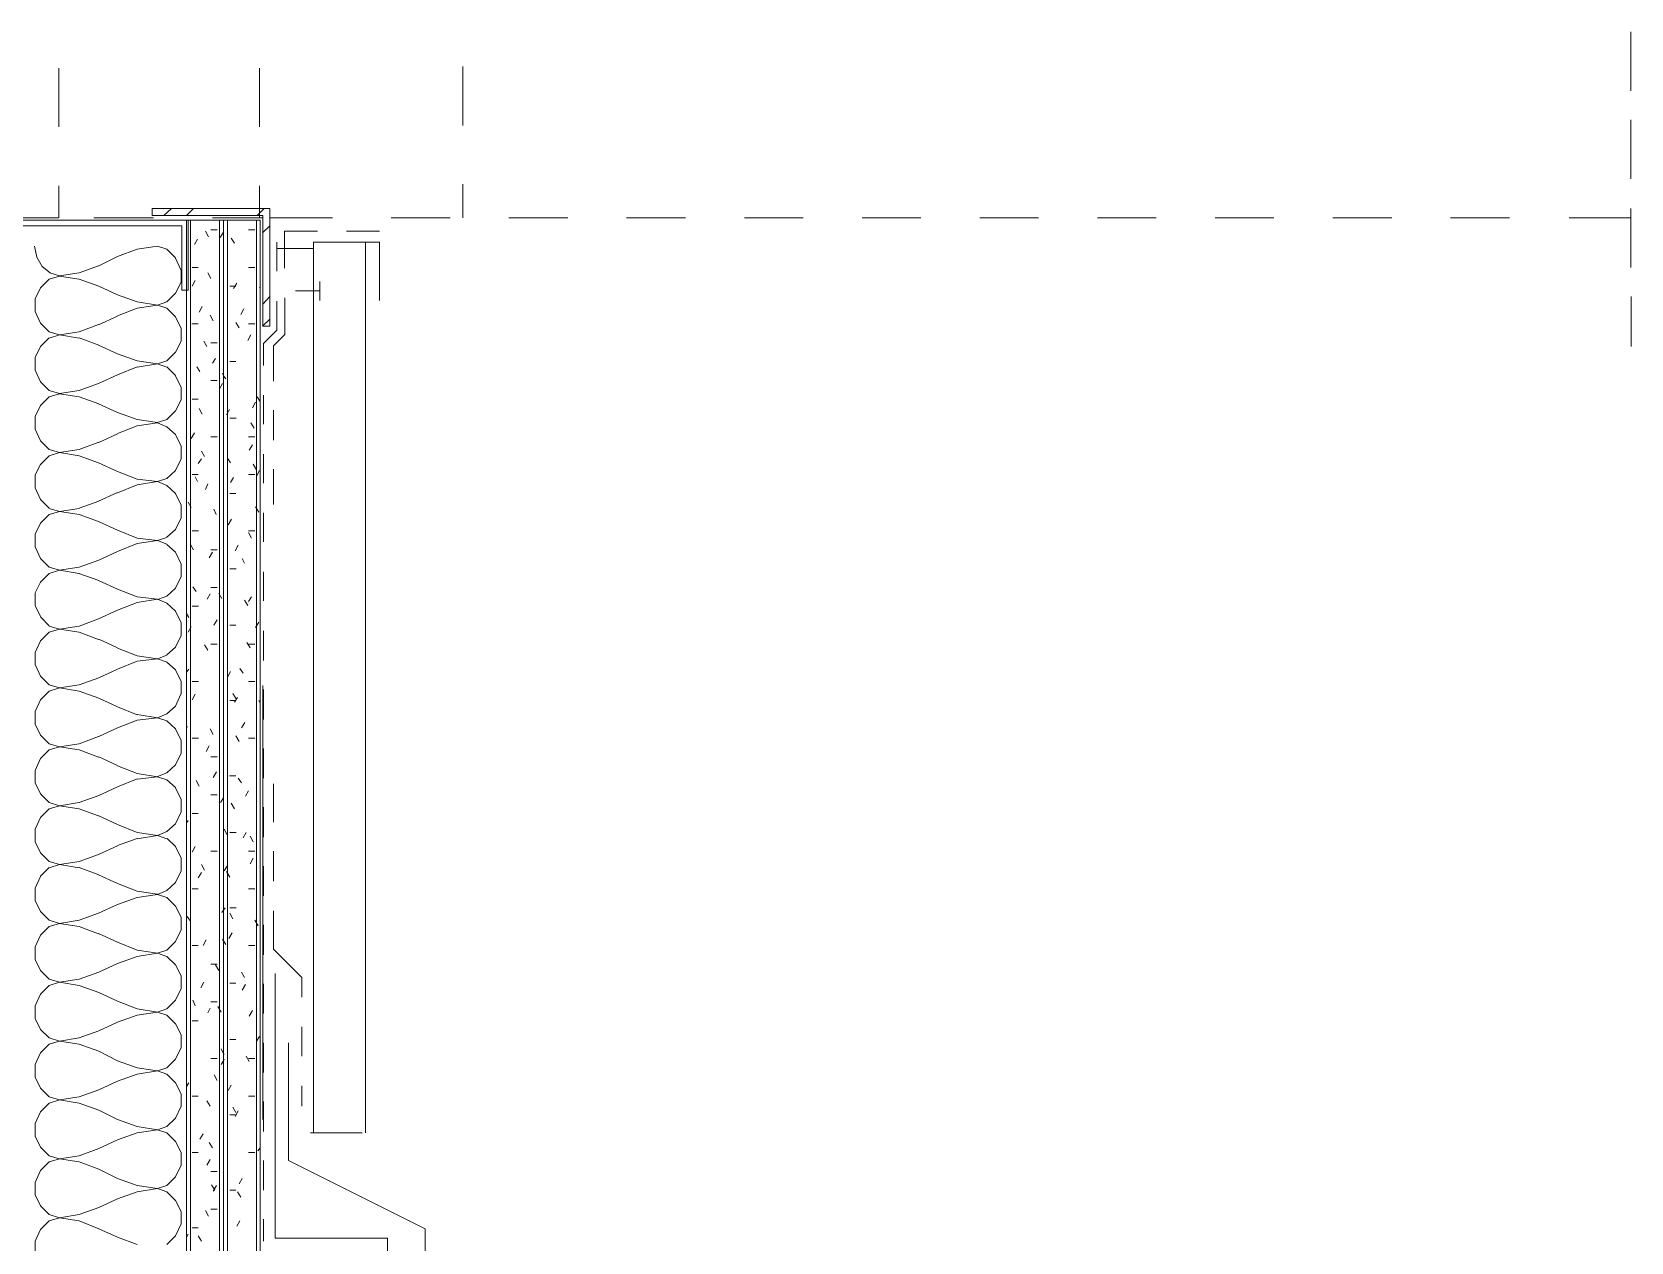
# Model space of a CAD drawing. Header units: inches. Extents: x -293 to 39679, y -468 to 488.
# Drawn here: x 75.87 to 103.68, y 360.56 to 381.6 of the extents above; entities that cross this region are included whole.
import ezdxf

# ---------------------------------------------------------------- set-up
doc = ezdxf.new("R2010")
doc.units = ezdxf.units.IN
doc.header["$MEASUREMENT"] = 0
doc.layers.add('NSE-By_Others', color=252, linetype='Continuous', lineweight=0)

msp = doc.modelspace()

# ---------------------------------------------------------------- linework, layer by layer
at = {"layer": 'NSE-By_Others'}
for points in [[(103.67597, 381.5977), (103.67597, 380.57386)], [(76.33871, 379.94803), (76.33871, 380.97063)], [(79.83039, 380.97063), (79.83039, 379.94803)], [(83.36396, 380.99731), (83.36396, 379.9746)], [(103.67599, 380.07004), (103.67599, 379.04698)], [(83.36337, 378.95155), (83.36337, 378.36516)], [(76.33907, 378.36598), (76.33907, 378.92486)], [(79.83099, 378.92486), (79.83099, 378.36598)], [(77.96222, 378.40675), (79.88589, 378.40675)], [(77.96245, 378.52905), (77.96245, 378.40651)], [(80.00823, 378.52905), (77.96245, 378.52905)], [(78.16573, 378.40651), (78.30269, 378.52905)], [(78.5622, 378.40651), (78.68475, 378.52905)], [(79.78909, 378.40651), (79.91308, 378.52905)], [(79.88589, 378.40675), (79.88589, 376.48307)], [(80.00823, 376.48327), (80.00823, 378.52905)], [(103.67673, 378.52905), (103.67673, 377.50544)], [(78.58994, 378.32447), (74.75545, 378.32447)], [(74.85093, 378.22886), (78.48083, 378.22886)], [(74.90474, 378.3645), (75.92908, 378.3645)], [(76.33824, 378.3645), (75.05602, 378.3645)], [(76.95197, 378.3645), (77.98784, 378.3645)], [(78.48083, 378.22886), (78.48083, 377.11008)], [(78.56257, 378.32447), (78.56257, 358.85677)], [(79.20357, 378.32447), (78.56257, 378.32447)], [(78.58994, 377.11017), (78.58994, 378.32447)], [(78.63027, 358.85677), (78.63027, 378.32447)], [(78.94315, 378.03825), (78.8899, 378.13324)], [(78.98457, 378.15992), (79.09397, 378.15992)], [(79.01217, 378.3645), (79.88523, 378.3645)], [(79.13443, 358.85677), (79.13443, 378.32447)], [(79.20309, 378.1199), (79.1484, 378.02491)], [(79.20357, 378.32447), (79.20357, 358.85677)], [(79.84457, 378.32447), (79.20357, 378.32447)], [(79.20357, 358.85677), (79.20357, 378.32447)], [(79.27127, 358.85677), (79.27127, 378.32447)], [(79.63951, 378.15992), (79.74891, 378.15992)], [(79.77687, 358.85677), (79.77687, 378.32447)], [(79.84457, 358.85677), (79.84457, 378.32447)], [(79.8847, 378.10647), (80.00853, 378.22886)], [(80.00769, 378.3645), (81.0983, 378.3645)], [(80.84012, 378.13324), (80.26729, 378.13324)], [(80.26729, 378.13324), (80.26729, 377.49276)], [(81.91814, 378.13324), (81.34531, 378.13324)], [(82.1212, 378.3645), (83.14553, 378.3645)], [(84.16843, 378.3645), (85.19132, 378.3645)], [(86.21422, 378.3645), (87.23711, 378.3645)], [(88.26145, 378.3645), (89.28434, 378.3645)], [(90.30724, 378.3645), (91.33013, 378.3645)], [(92.35303, 378.3645), (93.37592, 378.3645)], [(94.40026, 378.3645), (95.42315, 378.3645)], [(96.44605, 378.3645), (97.46894, 378.3645)], [(98.49184, 378.3645), (99.51618, 378.3645)], [(100.53907, 378.3645), (101.56197, 378.3645)], [(102.59927, 378.3645), (103.67691, 378.3645)], [(75.95711, 377.68408), (75.91686, 377.8753)], [(78.05759, 377.8753), (77.70392, 377.82066)], [(78.22149, 377.82066), (78.05759, 377.8753)], [(78.75308, 377.9976), (78.69842, 377.90266)], [(79.39378, 377.92894), (79.34056, 378.01094)], [(80.13109, 377.43723), (80.13109, 377.94201)], [(80.77105, 377.94201), (80.77105, 362.45793)], [(80.77105, 377.94201), (81.91722, 377.94201)], [(80.77105, 377.94201), (80.77105, 375.63672)], [(81.67274, 362.45793), (81.67274, 377.94201)], [(81.91722, 377.94201), (81.91722, 376.93246)], [(76.05265, 377.5203), (75.9564, 377.68406)], [(77.36183, 377.6974), (77.03428, 377.53363)], [(77.70298, 377.8197), (77.36089, 377.69753)], [(78.37135, 377.67022), (78.22043, 377.8197)], [(78.4651, 377.46452), (78.3703, 377.6685)], [(80.77242, 377.83305), (80.13133, 377.83305)], [(76.02452, 377.151), (76.17511, 377.30159)], [(76.18888, 377.41041), (76.05251, 377.51951)], [(76.17412, 377.30045), (76.352, 377.35496)], [(76.35278, 377.35603), (76.18777, 377.41055)], [(76.352, 377.35496), (76.69197, 377.30045)], [(76.69284, 377.41055), (76.35278, 377.35603)], [(76.69285, 377.30159), (77.03418, 377.17825)], [(77.03346, 377.53285), (76.69323, 377.40939)], [(78.4658, 377.24577), (78.4658, 377.46392)], [(78.65737, 377.50617), (78.76646, 377.50617)], [(78.98572, 377.31442), (78.92976, 377.41055)], [(79.64064, 377.50617), (79.74973, 377.50617)], [(75.92842, 376.95976), (76.02445, 377.15038)], [(77.03485, 377.17929), (77.36167, 377.02878)], [(77.36062, 377.02808), (77.70298, 376.90489)], [(78.21991, 376.90434), (78.37034, 377.05477)], [(78.37096, 377.0553), (78.4656, 377.246)], [(78.48062, 377.11036), (78.58953, 377.11036)], [(78.71236, 377.27491), (78.65787, 377.17883)], [(79.31257, 377.17929), (79.42151, 377.17929)], [(79.43421, 377.23266), (79.37972, 377.1366)], [(79.84332, 377.13649), (79.83042, 377.16373)], [(80.88157, 377.09702), (80.45886, 377.09702)], [(80.88092, 377.25934), (80.88092, 376.93241)], [(76.02409, 376.53664), (75.92823, 376.74123)], [(75.92824, 376.74147), (75.92824, 376.95915)], [(77.70224, 376.79682), (77.36165, 376.66087)], [(78.05678, 376.85019), (77.70179, 376.7958)], [(77.70308, 376.90578), (78.05672, 376.85138)], [(78.05672, 376.85138), (78.22137, 376.90578)], [(78.21996, 376.7958), (78.05678, 376.85019)], [(78.37199, 376.64656), (78.22173, 376.79682)], [(78.83413, 376.82351), (78.77974, 376.72761)], [(79.55908, 376.78348), (79.50327, 376.6876)], [(79.88613, 376.86533), (80.00787, 377.0014)], [(80.13062, 376.41369), (80.13062, 376.91912)], [(80.26852, 376.97472), (80.26852, 376.3331)], [(103.6772, 377.0014), (103.6772, 376.12768)], [(76.17429, 376.38656), (76.02419, 376.53666)], [(77.03366, 376.50997), (76.69348, 376.38705)], [(77.3608, 376.65896), (77.03327, 376.50878)], [(78.46571, 376.4411), (78.36989, 376.64561)], [(78.65662, 376.52331), (78.76669, 376.52331)], [(79.02663, 376.57869), (78.97228, 376.67452)], [(79.4757, 376.45422), (79.42137, 376.55)], [(79.64005, 376.52331), (79.74868, 376.52331)], [(79.88505, 376.48262), (80.00802, 376.60559)], [(79.88507, 376.48329), (80.00798, 376.48329)], [(76.02467, 376.12878), (76.1746, 376.27871)], [(76.17398, 376.27781), (76.35108, 376.33208)], [(76.35225, 376.33338), (76.1751, 376.38767)], [(76.35108, 376.33208), (76.69243, 376.27781)], [(76.69368, 376.38767), (76.35225, 376.33338)], [(76.69293, 376.27871), (77.0342, 376.15591)], [(78.37046, 376.03183), (78.4661, 376.22312)], [(78.4664, 376.22242), (78.4664, 376.44104)], [(78.91578, 376.12747), (78.86154, 376.22312)], [(78.9857, 376.19644), (79.09418, 376.19644)], [(79.68028, 376.33208), (79.62601, 376.23639)], [(79.89949, 376.1829), (80.13094, 376.41435)], [(79.89988, 375.80057), (79.89988, 376.18309)], [(80.26729, 376.33208), (80.0759, 376.1407)], [(75.92787, 375.71812), (75.92787, 375.93627)], [(75.92795, 375.93629), (76.02356, 376.1275)], [(77.03368, 376.15419), (77.36049, 376.00434)], [(77.36158, 376.0052), (77.70245, 375.88255)], [(78.22015, 375.88211), (78.36992, 376.03189)], [(79.06673, 375.92293), (79.01112, 375.84166)], [(80.07554, 376.14084), (80.07554, 375.52721)], [(76.02464, 375.51323), (75.9292, 375.71835)], [(77.36061, 375.63607), (77.0331, 375.48656)], [(77.70295, 375.77394), (77.36242, 375.63716)], [(78.0563, 375.82731), (77.70144, 375.77315)], [(77.70312, 375.8829), (78.05806, 375.82873)], [(78.22019, 375.77315), (78.0563, 375.82731)], [(78.05806, 375.82873), (78.22199, 375.8829)], [(78.37118, 375.62434), (78.22158, 375.77394)], [(78.46627, 375.41769), (78.37087, 375.62273)], [(78.79435, 375.69273), (78.74021, 375.77394)], [(79.20374, 375.62368), (79.1895, 375.66498)], [(79.24371, 375.56863), (79.20242, 375.62273)], [(79.31312, 375.86956), (79.42145, 375.86956)], [(76.17419, 375.36434), (76.02475, 375.51377)], [(76.35317, 375.31074), (76.17538, 375.36479)], [(76.6931, 375.36479), (76.35317, 375.31074)], [(77.03387, 375.48709), (76.69376, 375.36471)], [(78.46552, 375.2005), (78.46552, 375.41816)], [(78.98376, 375.54046), (79.09336, 375.54046)], [(79.18978, 375.48709), (79.13571, 375.39175)], [(75.92893, 374.91425), (76.02411, 375.10462)], [(76.02485, 375.10514), (76.17555, 375.25583)], [(76.17388, 375.25516), (76.35163, 375.3092)], [(76.35163, 375.3092), (76.69289, 375.25516)], [(76.69444, 375.25583), (77.03421, 375.13357)], [(77.03282, 375.1313), (77.36104, 374.98069)], [(78.37131, 375.00979), (78.46653, 375.20024)], [(78.65779, 375.21358), (78.76581, 375.21358)], [(79.76299, 375.16021), (79.70899, 375.065)], [(79.84476, 375.17337), (79.79074, 375.25583)], [(79.89909, 374.77778), (79.89909, 375.28251)], [(75.92893, 374.69478), (75.92893, 374.91339)], [(77.36108, 374.98232), (77.70328, 374.8602)], [(78.05716, 374.80443), (77.70244, 374.75051)], [(77.70309, 374.86002), (78.05788, 374.80609)], [(78.22033, 374.73632), (78.05716, 374.80443)], [(78.05788, 374.80609), (78.22109, 374.86002)], [(78.22031, 374.85847), (78.37084, 375.009)], [(78.83523, 374.95609), (78.78126, 375.05125)], [(79.31124, 375.03569), (79.25727, 374.94053)], [(79.31277, 374.8867), (79.42206, 374.8867)], [(79.73567, 374.70936), (79.68033, 374.80443)], [(80.07588, 375.02235), (80.07588, 374.50397)], [(76.02517, 374.49125), (75.92873, 374.69547)], [(77.36035, 374.61319), (77.03428, 374.46292)], [(77.70357, 374.75106), (77.3617, 374.61488)], [(78.3705, 374.59932), (78.22014, 374.73549)], [(78.46671, 374.39572), (78.37032, 374.59985)], [(78.69808, 374.62653), (78.64278, 374.53154)], [(78.98577, 374.55982), (79.0949, 374.55982)], [(79.64058, 374.55982), (79.74972, 374.55982)], [(76.0232, 374.0807), (76.17322, 374.23072)], [(76.17404, 374.3407), (76.02385, 374.49089)], [(76.17513, 374.2311), (76.35209, 374.28632)], [(76.35261, 374.28668), (76.1756, 374.34191)], [(76.35209, 374.28632), (76.69327, 374.2311)], [(76.69387, 374.34191), (76.35261, 374.28668)], [(76.69265, 374.23072), (77.03375, 374.10759)], [(77.03399, 374.46421), (76.69397, 374.34095)], [(78.46593, 374.17716), (78.46593, 374.39527)], [(78.8752, 374.21814), (78.81998, 374.313)], [(79.70709, 374.42196), (79.65327, 374.32705)], [(79.89929, 373.75429), (79.89929, 374.25963)], [(75.92841, 373.89079), (76.02459, 374.08174)], [(77.03327, 374.10842), (77.36145, 373.95848)], [(77.36185, 373.95944), (77.70254, 373.82373)], [(78.22083, 373.83706), (78.37069, 373.97278)], [(78.37058, 373.97218), (78.4668, 374.17736)], [(78.82197, 374.17736), (78.76678, 374.09529)], [(79.32523, 374.10862), (79.27145, 374.1907)], [(79.77564, 373.98556), (79.72189, 374.08174)], [(79.8311, 373.97278), (79.77596, 373.87664)], [(80.07625, 373.99946), (80.07625, 373.38582)], [(75.92848, 373.67286), (75.92848, 373.8905)], [(76.02417, 373.46786), (75.92957, 373.67259)], [(77.70221, 373.72595), (77.36045, 373.58897)], [(77.70164, 373.82157), (78.05626, 373.7806)], [(78.05783, 373.78155), (77.70186, 373.72645)], [(78.05753, 373.78203), (78.22143, 373.83714)], [(78.22027, 373.71374), (78.05783, 373.78155)], [(78.3707, 373.57563), (78.22101, 373.71261)], [(78.65697, 373.90385), (78.7658, 373.90385)], [(78.75313, 373.78186), (78.71215, 373.86382)], [(78.93079, 373.74152), (78.88983, 373.64548)], [(79.38099, 373.85048), (79.32588, 373.76852)], [(79.63923, 373.90385), (79.74806, 373.90385)], [(76.17517, 373.31848), (76.02423, 373.46801)], [(77.03535, 373.44133), (76.69401, 373.31861)], [(77.36132, 373.59031), (77.03387, 373.4407)], [(78.46693, 373.37233), (78.37096, 373.57697)], [(78.64337, 373.32985), (78.58837, 373.42576)], [(79.31231, 373.57697), (79.42099, 373.57697)], [(76.02456, 373.05848), (76.17392, 373.20784)], [(76.35151, 373.26182), (76.17388, 373.3168)], [(76.1748, 373.20847), (76.35239, 373.26343)], [(76.69266, 373.3168), (76.35151, 373.26182)], [(76.35239, 373.26343), (76.69346, 373.20847)], [(76.69245, 373.20784), (77.03345, 373.08525)], [(78.37101, 372.95021), (78.46681, 373.15447)], [(78.46609, 373.15383), (78.46609, 373.37239)], [(79.07975, 373.2076), (79.03887, 373.30346)], [(79.34099, 373.12779), (79.28605, 373.03201)], [(79.81769, 373.24983), (79.76271, 373.34571)], [(79.89917, 372.73224), (79.89917, 373.23675)], [(75.92913, 372.86735), (76.02488, 373.05886)], [(75.92925, 372.64954), (75.92925, 372.86762)], [(77.0335, 373.08554), (77.36164, 372.93485)], [(77.36238, 372.93656), (77.70297, 372.80004)], [(78.22187, 372.81337), (78.37106, 372.9499)], [(78.65899, 372.92321), (78.76736, 372.92321)], [(79.69364, 372.79862), (79.63876, 372.89431)], [(79.6413, 372.92321), (79.74966, 372.92321)], [(76.02437, 372.44448), (75.92879, 372.6497)], [(77.36202, 372.56743), (77.03462, 372.41708)], [(77.70237, 372.70307), (77.36072, 372.56669)], [(78.0568, 372.75866), (77.70241, 372.70382)], [(77.70249, 372.79869), (78.05694, 372.7579)], [(78.05651, 372.75717), (78.21968, 372.81203)], [(78.22134, 372.69116), (78.0568, 372.75866)], [(78.3706, 372.55336), (78.22017, 372.68973)], [(78.68411, 372.59413), (78.62928, 372.68973)], [(78.98424, 372.59411), (79.09386, 372.59411)], [(79.4619, 372.67639), (79.40707, 372.58079)], [(76.17464, 372.29486), (76.02438, 372.44513)], [(76.35193, 372.23918), (76.17369, 372.29392)], [(76.69297, 372.29392), (76.35193, 372.23918)], [(77.03503, 372.41844), (76.6938, 372.29628)], [(78.46683, 372.34895), (78.37129, 372.55409)], [(78.46732, 372.13192), (78.46732, 372.34951)], [(78.56246, 372.43179), (78.56246, 372.43179)], [(79.01199, 372.55409), (78.95719, 372.45854)], [(79.57184, 372.36367), (79.53112, 372.44513)], [(75.92958, 371.84532), (76.02491, 372.03598)], [(76.02425, 372.03486), (76.17435, 372.18496)], [(76.17563, 372.18583), (76.35242, 372.24055)], [(76.35242, 372.24055), (76.69338, 372.18583)], [(76.69198, 372.18496), (77.03426, 372.06151)], [(77.03343, 372.06266), (77.36151, 371.91264)], [(78.37109, 371.92683), (78.46646, 372.13159)], [(79.31242, 372.26724), (79.42188, 372.26724)], [(79.89822, 371.70658), (79.89822, 372.21164)], [(75.92974, 371.62623), (75.92974, 371.84474)], [(77.36257, 371.91367), (77.70304, 371.77777)], [(77.70156, 371.77581), (78.05723, 371.7352)], [(78.05821, 371.73578), (77.7026, 371.68118)], [(78.05691, 371.73454), (78.22075, 371.78915)], [(78.22201, 371.66718), (78.05821, 371.73578)], [(78.22112, 371.7911), (78.37105, 371.92702)], [(78.72635, 371.87242), (78.6717, 371.9537)], [(78.97233, 371.8314), (78.91771, 371.73616)], [(78.98589, 371.94036), (79.09379, 371.94036)], [(79.17655, 371.74949), (79.12193, 371.84474)], [(79.62647, 371.62724), (79.57188, 371.72244)], [(79.69416, 371.77581), (79.63955, 371.69459)], [(76.02566, 371.42252), (75.92911, 371.62682)], [(77.36234, 371.54455), (77.03361, 371.39487)], [(77.70216, 371.68019), (77.36063, 371.54442)], [(78.37151, 371.53109), (78.22035, 371.66685)], [(78.46632, 371.32698), (78.3712, 371.53121)], [(78.60239, 371.42043), (78.56183, 371.48896)], [(78.65814, 371.61348), (78.76728, 371.61348)], [(76.17519, 371.27265), (76.0256, 371.42225)], [(76.35199, 371.21655), (76.17455, 371.27104)], [(76.17469, 371.16319), (76.35209, 371.21767)], [(76.6929, 371.27104), (76.35199, 371.21655)], [(76.35209, 371.21767), (76.69432, 371.16319)], [(77.03392, 371.39334), (76.69283, 371.27032)], [(78.46672, 371.10862), (78.46672, 371.32663)], [(78.64361, 371.2577), (78.58912, 371.16269)], [(79.0933, 371.38), (79.03879, 371.28494)], [(79.31241, 371.28438), (79.4214, 371.28438)], [(79.81794, 371.33997), (79.76343, 371.24493)], [(79.89859, 370.6706), (79.89859, 371.18876)], [(75.92967, 370.80794), (76.02457, 371.01309)], [(76.02499, 371.01265), (76.17442, 371.16208)], [(76.69252, 371.16208), (77.03327, 371.03919)], [(77.03436, 371.03978), (77.36236, 370.88904)], [(77.36052, 370.88857), (77.70225, 370.75187)], [(78.22132, 370.76743), (78.37198, 370.90413)], [(78.37211, 370.90347), (78.46705, 371.10871)], [(78.93076, 370.84929), (78.87635, 370.94416)], [(78.98498, 370.9575), (79.09381, 370.9575)], [(79.66695, 370.8893), (79.61114, 370.98419)], [(79.63936, 370.9575), (79.74819, 370.9575)], [(75.93019, 370.60355), (75.93019, 370.80852)], [(77.70287, 370.65731), (77.36149, 370.52075)], [(77.70298, 370.75293), (78.05706, 370.69856)], [(78.05796, 370.69956), (77.70397, 370.65914)], [(78.05683, 370.69796), (78.21994, 370.76627)], [(78.22241, 370.6452), (78.05796, 370.69956)], [(78.37052, 370.50742), (78.22143, 370.64397)], [(76.02515, 370.39916), (75.93042, 370.60394)], [(76.17531, 370.24905), (76.02499, 370.39936)], [(77.03415, 370.37046), (76.69319, 370.24799)], [(77.3622, 370.52167), (77.03494, 370.37127)], [(78.46669, 370.30363), (78.372, 370.50832)], [(78.60299, 370.52167), (78.5626, 370.46735)], [(79.32568, 370.47942), (79.27138, 370.38335)], [(79.54425, 370.45284), (79.48994, 370.53501)], [(76.02528, 369.98905), (76.17403, 370.1392)], [(76.3516, 370.19391), (76.17496, 370.24816)], [(76.1761, 370.14056), (76.35271, 370.19479)], [(76.69237, 370.24816), (76.3516, 370.19391)], [(76.35271, 370.19479), (76.6934, 370.14056)], [(76.69259, 370.1392), (77.03459, 370.01686)], [(78.37075, 369.87929), (78.46527, 370.08361)], [(78.46698, 370.08532), (78.46698, 370.30375)], [(78.71128, 370.08361), (78.65707, 369.9877)], [(78.65758, 370.30375), (78.76749, 370.30375)], [(79.42188, 370.00326), (79.36767, 370.09917)], [(79.6398, 370.30375), (79.7497, 370.30375)], [(79.88596, 370.23481), (79.88596, 362.691)], [(79.89835, 369.64726), (79.89835, 370.16588)], [(75.9275, 369.78376), (76.02336, 369.98799)], [(75.92791, 369.56549), (75.92791, 369.78341)], [(77.03477, 370.0169), (77.3613, 369.86683)], [(77.36113, 369.86569), (77.70272, 369.72961)], [(78.22052, 369.74294), (78.37049, 369.87903)], [(79.31193, 369.97465), (79.42029, 369.97465)], [(79.44823, 370.03024), (79.39404, 369.94825)], [(79.844, 369.93436), (79.81622, 369.97465)], [(76.02395, 369.37413), (75.92827, 369.56549)], [(77.36149, 369.49878), (77.03432, 369.34906)], [(77.70302, 369.63443), (77.36178, 369.49849)], [(78.05638, 369.67445), (77.70121, 369.63283)], [(77.70245, 369.73004), (78.05771, 369.67592)], [(78.22009, 369.62034), (78.05638, 369.67445)], [(78.05758, 369.67538), (78.22134, 369.74339)], [(78.37172, 369.48515), (78.22053, 369.62108)], [(78.57574, 369.5116), (78.56188, 369.52547)], [(79.57296, 369.5944), (79.51749, 369.49871)], [(76.17447, 369.22462), (76.02344, 369.37426)], [(76.35206, 369.17127), (76.17482, 369.22527)], [(76.69267, 369.22527), (76.35206, 369.17127)], [(77.03381, 369.34757), (76.69301, 369.22428)], [(78.46601, 369.27806), (78.37036, 369.48322)], [(78.46615, 369.05982), (78.46615, 369.27864)], [(78.65758, 369.32089), (78.76701, 369.32089)], [(79.02465, 369.38757), (78.97059, 369.48322)], [(79.47484, 369.26532), (79.42081, 369.36092)], [(79.6397, 369.32089), (79.74913, 369.32089)], [(75.92795, 368.76042), (76.02338, 368.96511)], [(76.02502, 368.96685), (76.17448, 369.11631)], [(76.17376, 369.1157), (76.35095, 369.16968)], [(76.35095, 369.16968), (76.69286, 369.1157)], [(76.69347, 369.11631), (77.03392, 368.99314)], [(77.03459, 368.99401), (77.36241, 368.84463)], [(78.37056, 368.85595), (78.46603, 369.06072)], [(78.958, 369.18525), (78.90401, 369.08973)], [(78.98491, 368.99401), (79.09418, 368.99401)], [(79.8988, 368.62395), (79.8988, 369.143)], [(75.92824, 368.54221), (75.92824, 368.76053)], [(77.36112, 368.8428), (77.70254, 368.70596)], [(77.70265, 368.70716), (78.05768, 368.6519)], [(78.05765, 368.65281), (78.22067, 368.7205)], [(78.22087, 368.71929), (78.37016, 368.85615)], [(79.08002, 368.73385), (79.02613, 368.63851)], [(79.31142, 368.66491), (79.42054, 368.66491)], [(76.02362, 368.35211), (75.92837, 368.54261)], [(77.36289, 368.4759), (77.03444, 368.32548)], [(77.7025, 368.61154), (77.36143, 368.47484)], [(78.05732, 368.65157), (77.70238, 368.61014)], [(78.2203, 368.59633), (78.05732, 368.65157)], [(78.37084, 368.46151), (78.22172, 368.5982)], [(78.46643, 368.25611), (78.36984, 368.46034)], [(78.78091, 368.48959), (78.72706, 368.58486)], [(79.51703, 368.54341), (79.46179, 368.62489)], [(79.64039, 368.40697), (79.5852, 368.31178)], [(80.07648, 367.86118), (80.07648, 368.52927)], [(76.17342, 368.20104), (76.02446, 368.35138)], [(76.17395, 368.09168), (76.35172, 368.1468)], [(76.35186, 368.14726), (76.17543, 368.20239)], [(76.35172, 368.1468), (76.69209, 368.09168)], [(76.69369, 368.20239), (76.35186, 368.14726)], [(77.03419, 368.32469), (76.69355, 368.20195)], [(78.46642, 368.03793), (78.46642, 368.25576)], [(78.9843, 368.33803), (79.09326, 368.33803)], [(79.20328, 368.28467), (79.1495, 368.20331)], [(79.39516, 368.09395), (79.34003, 368.18905)], [(79.89844, 367.60205), (79.89844, 368.12012)], [(75.92912, 367.73709), (76.02412, 367.94222)], [(76.02549, 367.94327), (76.17566, 368.09343)], [(76.69367, 368.09343), (77.03396, 367.97082)], [(77.03508, 367.97113), (77.36279, 367.82105)], [(78.22045, 367.69703), (78.37045, 367.83327)], [(78.37101, 367.83262), (78.46604, 368.03784)], [(78.59006, 367.88886), (78.56254, 367.84756)], [(78.65734, 368.01116), (78.76614, 368.01116)], [(75.92926, 367.51894), (75.92926, 367.73765)], [(77.70392, 367.57532), (77.36167, 367.45299)], [(77.36176, 367.81992), (77.703, 367.6837)], [(78.05749, 367.62869), (77.70278, 367.5737)], [(77.70347, 367.68428), (78.05826, 367.62927)], [(78.05696, 367.62886), (78.22061, 367.69762)], [(78.22109, 367.5737), (78.05749, 367.62869)], [(78.37193, 367.43924), (78.22211, 367.57532)], [(79.27036, 367.64274), (79.21671, 367.73765)], [(79.31242, 367.68428), (79.42243, 367.68428)], [(79.59983, 367.68428), (79.54482, 367.58939)], [(79.72223, 367.52049), (79.66724, 367.61535)], [(76.02396, 367.32872), (75.92914, 367.51973)], [(76.1744, 367.17884), (76.02475, 367.3285)], [(77.0338, 367.30181), (76.69334, 367.17963)], [(77.3603, 367.4508), (77.03335, 367.30106)], [(78.46604, 367.23278), (78.36989, 367.43745)], [(78.71193, 367.43745), (78.65698, 367.3413)], [(78.98387, 367.35518), (79.09372, 367.35518)], [(79.63886, 367.35518), (79.74871, 367.35518)], [(80.07552, 366.83613), (80.07552, 367.35518)], [(76.02522, 366.92107), (76.1747, 367.07055)], [(76.17477, 367.06905), (76.35173, 367.12392)], [(76.35228, 367.12463), (76.17529, 367.17951)], [(76.35173, 367.12392), (76.69329, 367.06905)], [(76.69393, 367.17951), (76.35228, 367.12463)], [(76.6931, 367.07055), (77.03458, 366.94712)], [(78.3706, 366.81067), (78.46657, 367.01496)], [(78.46586, 367.01467), (78.46586, 367.23288)], [(78.87572, 367.0279), (78.82085, 367.12392)], [(79.27196, 367.11058), (79.21709, 367.01456)], [(79.31231, 366.90565), (79.25747, 367.00162)], [(79.72161, 367.23288), (79.66671, 367.13681)], [(79.89856, 366.57878), (79.89856, 367.09723)], [(75.92952, 366.71514), (76.02409, 366.91934)], [(77.03293, 366.94603), (77.36052, 366.79663)], [(77.36156, 366.79704), (77.70262, 366.66007)], [(78.22055, 366.6734), (78.37123, 366.81038)], [(78.82131, 366.98828), (78.76647, 366.89231)], [(76.02487, 366.30534), (75.92911, 366.49685)], [(75.9295, 366.49706), (75.9295, 366.71477)], [(77.70119, 366.55022), (77.36051, 366.42708)], [(78.05678, 366.60581), (77.70232, 366.55106)], [(77.70342, 366.6614), (78.05797, 366.60664)], [(78.221, 366.55106), (78.05678, 366.60581)], [(78.05814, 366.60629), (78.22105, 366.67474)], [(78.37025, 366.39971), (78.21975, 366.55022)], [(78.65817, 366.70142), (78.76633, 366.70142)], [(79.63984, 366.70142), (79.74938, 366.70142)], [(76.17455, 366.15527), (76.02421, 366.30561)], [(77.03392, 366.27893), (76.69364, 366.15594)], [(77.36142, 366.42791), (77.03323, 366.27749)], [(78.46589, 366.20981), (78.37155, 366.40123)], [(78.46574, 365.99142), (78.46574, 366.21)], [(78.62992, 366.14137), (78.57528, 366.22334)], [(79.20238, 366.3323), (79.17504, 366.29129)], [(79.23104, 366.37455), (79.2037, 366.33353)], [(79.31307, 366.37455), (79.42244, 366.37455)], [(79.36662, 366.18327), (79.31333, 366.27893)], [(80.07549, 365.65059), (80.07549, 366.31896)], [(75.92907, 365.69183), (76.02456, 365.89646)], [(76.02363, 365.89528), (76.17379, 366.04545)], [(76.17474, 366.04642), (76.35225, 366.10104)], [(76.35322, 366.102), (76.17567, 366.15663)], [(76.35225, 366.10104), (76.69362, 366.04642)], [(76.69331, 366.15663), (76.35322, 366.102)], [(76.69254, 366.04545), (77.03382, 365.92258)], [(77.03308, 365.92314), (77.36053, 365.77306)], [(78.37061, 365.78736), (78.46615, 365.99208)], [(79.35284, 365.93649), (79.29826, 365.84097)], [(79.80461, 366.06102), (79.74998, 366.15663)], [(79.89904, 365.55554), (79.89904, 366.07435)], [(75.92907, 365.47356), (75.92907, 365.69183)], [(77.36148, 365.77368), (77.70254, 365.63726)], [(77.70254, 365.63726), (78.05723, 365.58269)], [(78.05723, 365.58269), (78.22093, 365.63726)], [(78.22093, 365.63726), (78.371, 365.78732)], [(78.65748, 365.71911), (78.76662, 365.71911)], [(78.90304, 365.81461), (78.84847, 365.71911)], [(79.20316, 365.80097), (79.18952, 365.82825)], [(79.24409, 365.73276), (79.20316, 365.80097)], [(79.63971, 365.71911), (79.74885, 365.71911)], [(80.56737, 365.15979), (80.07626, 365.6509)], [(76.02456, 365.28257), (75.92907, 365.47356)], [(77.36148, 365.40535), (77.03408, 365.25528)], [(77.70254, 365.52812), (77.36148, 365.40535)], [(78.05723, 365.58269), (77.70254, 365.52812)], [(78.22093, 365.52812), (78.05723, 365.58269)], [(78.371, 365.37806), (78.22093, 365.52812)], [(78.46649, 365.18707), (78.371, 365.37806)], [(78.98489, 365.3917), (79.09403, 365.3917)], [(79.12131, 365.28257), (79.06674, 365.37806)], [(76.17463, 365.13251), (76.02456, 365.28257)], [(76.35197, 365.07794), (76.17463, 365.13251)], [(76.17463, 365.02337), (76.35197, 365.07794)], [(76.69302, 365.13251), (76.35197, 365.07794)], [(76.35197, 365.07794), (76.69302, 365.02337)], [(77.03408, 365.25528), (76.69302, 365.13251)], [(78.46649, 364.9688), (78.46649, 365.18707)], [(78.86211, 365.07794), (78.80754, 364.98244)], [(79.3123, 365.06429), (79.42144, 365.06429)], [(79.5715, 365.15979), (79.51693, 365.25528)], [(79.89891, 364.53225), (79.89891, 365.05065)], [(80.10354, 365.228), (80.10354, 360.63062)], [(80.56737, 364.81874), (80.56737, 365.15979)], [(75.92907, 364.66867), (76.02456, 364.87331)], [(76.02456, 364.87331), (76.17463, 365.02337)], [(76.69302, 365.02337), (77.03408, 364.90059)], [(77.03408, 364.90059), (77.36148, 364.75053)], [(78.371, 364.76417), (78.46649, 364.9688)], [(79.58514, 365.03701), (79.53057, 364.94152)], [(75.92907, 364.4504), (75.92907, 364.66867)], [(77.36148, 364.75053), (77.70254, 364.61411)], [(77.70254, 364.50497), (77.36148, 364.38219)], [(77.70254, 364.61411), (78.05723, 364.55954)], [(78.05723, 364.55954), (77.70254, 364.50497)], [(78.05723, 364.55954), (78.22093, 364.61411)], [(78.22093, 364.50497), (78.05723, 364.55954)], [(78.22093, 364.61411), (78.371, 364.76417)], [(78.371, 364.35491), (78.22093, 364.50497)], [(78.71205, 364.66867), (78.67112, 364.76417)], [(78.97125, 364.62775), (78.93032, 364.5459)], [(78.98489, 364.73689), (79.09403, 364.73689)], [(79.16224, 364.55954), (79.10767, 364.65503)], [(79.70792, 364.58682), (79.65335, 364.49133)], [(76.02456, 364.25941), (75.92907, 364.4504)], [(76.17463, 364.10935), (76.02456, 364.25941)], [(77.03408, 364.23213), (76.69302, 364.10935)], [(77.36148, 364.38219), (77.03408, 364.23213)], [(78.46649, 364.16392), (78.371, 364.35491)], [(78.65748, 364.40948), (78.76662, 364.40948)], [(80.56737, 363.79558), (80.56737, 364.30034)], [(76.02456, 363.85015), (76.17463, 364.00021)], [(76.35197, 364.05478), (76.17463, 364.10935)], [(76.17463, 364.00021), (76.35197, 364.05478)], [(76.69302, 364.10935), (76.35197, 364.05478)], [(76.35197, 364.05478), (76.69302, 364.00021)], [(76.69302, 364.00021), (77.03408, 363.87744)], [(78.371, 363.74101), (78.46649, 363.94565)], [(78.46649, 363.94565), (78.46649, 364.16392)], [(79.3123, 364.08207), (79.42144, 364.08207)], [(79.8307, 364.13663), (79.77613, 364.05478)], [(79.89891, 363.5091), (79.89891, 364.0275)], [(80.33545, 361.98119), (80.33545, 364.0275)], [(75.92907, 363.64552), (76.02456, 363.85015)], [(77.03408, 363.87744), (77.36148, 363.71373)], [(77.36148, 363.71373), (77.70254, 363.59095)], [(78.22093, 363.59095), (78.371, 363.74101)], [(78.98489, 363.75466), (79.09403, 363.75466)], [(79.20316, 363.83651), (79.16224, 363.91836)], [(79.20316, 363.71373), (79.16224, 363.64552)], [(79.21681, 363.82287), (79.20316, 363.83651)], [(79.21681, 363.74101), (79.20316, 363.71373)], [(79.65335, 363.70009), (79.59878, 363.79558)], [(79.63971, 363.75466), (79.74885, 363.75466)], [(75.92907, 363.42725), (75.92907, 363.64552)], [(76.02456, 363.23626), (75.92907, 363.42725)], [(77.70254, 363.48182), (77.36148, 363.35904)], [(77.70254, 363.59095), (78.05723, 363.53638)], [(78.05723, 363.53638), (77.70254, 363.48182)], [(78.05723, 363.53638), (78.22093, 363.59095)], [(78.22093, 363.48182), (78.05723, 363.53638)], [(78.371, 363.33175), (78.22093, 363.48182)], [(79.09403, 363.37268), (79.03946, 363.46817)], [(76.17463, 363.0862), (76.02456, 363.23626)], [(77.03408, 363.20897), (76.69302, 363.0862)], [(77.36148, 363.35904), (77.03408, 363.20897)], [(78.46649, 363.14076), (78.371, 363.33175)], [(78.46649, 362.92249), (78.46649, 363.14076)], [(78.60291, 363.33175), (78.56199, 363.26354)], [(79.33958, 363.29083), (79.28502, 363.19533)], [(80.56737, 362.92249), (80.56737, 363.27718)], [(75.92907, 362.62237), (76.02456, 362.827)], [(76.02456, 362.827), (76.17463, 362.97706)], [(76.35197, 363.03163), (76.17463, 363.0862)], [(76.17463, 362.97706), (76.35197, 363.03163)], [(76.69302, 363.0862), (76.35197, 363.03163)], [(76.35197, 363.03163), (76.69302, 362.97706)], [(76.69302, 362.97706), (77.03408, 362.85428)], [(77.03408, 362.85428), (77.36148, 362.69058)], [(78.371, 362.71786), (78.46649, 362.92249)], [(78.65748, 363.09984), (78.76662, 363.09984)], [(78.97125, 362.92249), (78.91668, 363.01799)], [(79.42144, 362.81335), (79.36687, 362.90885)], [(79.46236, 362.84064), (79.40779, 362.74514)], [(79.63971, 363.09984), (79.74885, 363.09984)], [(79.89891, 362.48594), (79.89891, 363.00434)], [(75.92907, 362.40409), (75.92907, 362.62237)], [(77.36148, 362.69058), (77.70254, 362.5678)], [(77.70254, 362.5678), (78.05723, 362.51323)], [(78.05723, 362.51323), (78.22093, 362.5678)], [(78.22093, 362.5678), (78.371, 362.71786)], [(79.3123, 362.77243), (79.42144, 362.77243)], [(76.02456, 362.2131), (75.92907, 362.40409)], [(77.36148, 362.33588), (77.03408, 362.18582)], [(77.70254, 362.45866), (77.36148, 362.33588)], [(78.05723, 362.51323), (77.70254, 362.45866)], [(78.22093, 362.45866), (78.05723, 362.51323)], [(78.371, 362.3086), (78.22093, 362.45866)], [(78.46649, 362.11761), (78.371, 362.3086)], [(78.56199, 362.32224), (78.56199, 362.32224)], [(78.84847, 362.44502), (78.7939, 362.34952)], [(79.01217, 362.19946), (78.95761, 362.29496)], [(80.71743, 362.45866), (81.61781, 362.45866)], [(76.17463, 362.06304), (76.02456, 362.2131)], [(76.35197, 362.00847), (76.17463, 362.06304)], [(76.17463, 361.9539), (76.35197, 362.00847)], [(76.69302, 362.06304), (76.35197, 362.00847)], [(76.35197, 362.00847), (76.69302, 361.9539)], [(77.03408, 362.18582), (76.69302, 362.06304)], [(78.46649, 361.89934), (78.46649, 362.11761)], [(78.65748, 362.11761), (78.76662, 362.11761)], [(78.97125, 361.99483), (78.91668, 361.89934)], [(79.63971, 362.11761), (79.74885, 362.11761)], [(79.84434, 362.19946), (79.80341, 362.14489)], [(75.92907, 361.59921), (76.02456, 361.80384)], [(76.02456, 361.80384), (76.17463, 361.9539)], [(76.69302, 361.9539), (77.03408, 361.83113)], [(77.03408, 361.83113), (77.36148, 361.66742)], [(78.371, 361.69471), (78.46649, 361.89934)], [(78.98489, 361.7902), (79.09403, 361.7902)], [(79.89891, 361.46279), (79.89891, 361.98119)], [(80.33545, 361.98119), (82.70917, 360.79433)], [(75.92907, 361.38094), (75.92907, 361.59921)], [(77.36148, 361.66742), (77.70254, 361.54464)], [(77.70254, 361.43551), (77.36148, 361.31273)], [(77.70254, 361.54464), (78.05723, 361.49007)], [(78.05723, 361.49007), (77.70254, 361.43551)], [(78.05723, 361.49007), (78.22093, 361.54464)], [(78.22093, 361.43551), (78.05723, 361.49007)], [(78.22093, 361.54464), (78.371, 361.69471)], [(78.371, 361.28544), (78.22093, 361.43551)], [(79.0531, 361.46279), (78.99853, 361.55828)], [(79.08038, 361.54464), (79.02582, 361.44915)], [(79.3123, 361.46279), (79.42144, 361.46279)], [(79.50329, 361.34001), (79.44872, 361.43551)], [(79.53057, 361.66742), (79.476, 361.57193)], [(76.02456, 361.18995), (75.92907, 361.38094)], [(76.17463, 361.03989), (76.02456, 361.18995)], [(77.03408, 361.16266), (76.69302, 361.03989)], [(77.36148, 361.31273), (77.03408, 361.16266)], [(78.46649, 361.09445), (78.371, 361.28544)], [(76.02456, 360.78069), (76.17463, 360.93075)], [(76.35197, 360.98532), (76.17463, 361.03989)], [(76.17463, 360.93075), (76.35197, 360.98532)], [(76.69302, 361.03989), (76.35197, 360.98532)], [(76.35197, 360.98532), (76.69302, 360.93075)], [(76.69302, 360.93075), (77.03408, 360.79433)], [(78.46649, 360.87618), (78.46649, 361.09445)], [(78.94396, 361.0126), (78.8894, 361.1081)], [(78.98489, 361.13538), (79.09403, 361.13538)], [(79.48965, 360.93075), (79.43508, 360.83526)], [(79.89891, 360.57606), (79.89891, 360.95803)], [(75.92907, 360.57606), (76.02456, 360.78069)], [(77.03408, 360.79433), (77.36148, 360.64427)], [(77.36148, 360.64427), (77.70254, 360.52149)], [(78.22093, 360.52149), (78.371, 360.67155)], [(78.371, 360.67155), (78.46649, 360.87618)], [(78.58927, 360.69883), (78.56199, 360.64427)], [(78.65748, 360.80797), (78.76662, 360.80797)], [(78.82119, 360.57606), (78.76662, 360.67155)], [(82.05435, 360.63062), (80.10354, 360.63062)], [(82.05435, 359.56654), (82.05435, 360.63062)], [(82.70917, 360.79433), (82.70917, 359.11636)], [(75.92907, 360.35778), (75.92907, 360.57606)]]:
    msp.add_lwpolyline(points, dxfattribs=at)

doc.saveas('drawing.dxf')
